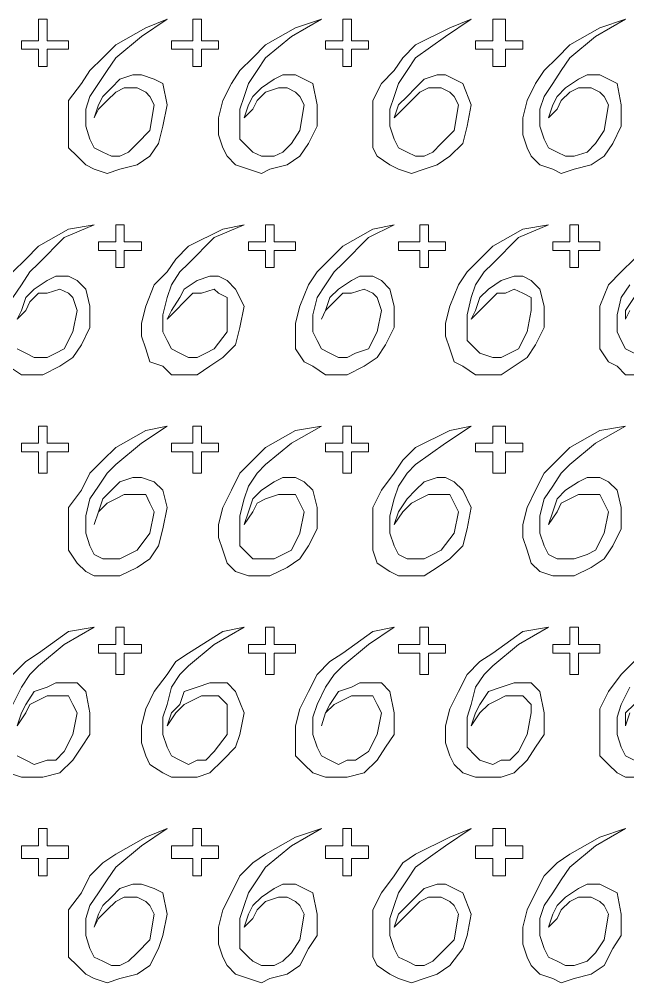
# Model space of a CAD drawing. Extents: x -66030 to 95157, y -13132 to 45879.
# Drawn here: x -4633 to -4078, y 26661 to 27540 of the extents above; entities that cross this region are included whole.
import ezdxf

# ---------------------------------------------------------------- set-up
doc = ezdxf.new("R2010")
doc.units = 0
doc.header["$LTSCALE"] = 100
doc.header["$MEASUREMENT"] = 0
doc.layers.get('0').update_dxf_attribs({"linetype": 'CONTINUOUS'})

msp = doc.modelspace()

# ---------------------------------------------------------------- linework, layer by layer
at = {"lineweight": 0}
for points in [[(-4631.12, 27520.41), (-4623.3, 27520.41), (-4615.49, 27520.41), (-4615.49, 27532.13), (-4615.49, 27539.94), (-4611.59, 27539.94), (-4607.68, 27539.94), (-4607.68, 27532.13), (-4607.68, 27520.41), (-4599.87, 27520.41), (-4588.15, 27520.41), (-4588.15, 27516.5), (-4588.15, 27512.6), (-4599.87, 27512.6), (-4607.68, 27512.6), (-4607.68, 27504.79), (-4607.68, 27496.97), (-4611.59, 27496.97), (-4615.49, 27496.97), (-4615.49, 27504.79), (-4615.49, 27512.6), (-4623.3, 27512.6), (-4631.12, 27512.6), (-4631.12, 27516.5), (-4631.12, 27520.41)], [(-4564.71, 27450.1), (-4560.81, 27457.91), (-4553, 27465.73), (-4545.19, 27473.54), (-4537.37, 27477.44), (-4525.66, 27477.44), (-4517.84, 27473.54), (-4513.94, 27469.63), (-4510.03, 27461.82), (-4513.94, 27438.38), (-4525.66, 27426.67), (-4533.47, 27418.85), (-4541.28, 27414.95), (-4549.09, 27414.95), (-4556.9, 27418.85), (-4564.71, 27422.76), (-4568.62, 27430.57), (-4572.53, 27442.29), (-4572.53, 27457.91), (-4568.62, 27469.63), (-4560.81, 27481.35), (-4553, 27493.07), (-4545.19, 27504.79), (-4521.75, 27524.32), (-4498.31, 27539.94), (-4517.84, 27532.13), (-4545.19, 27516.5), (-4556.9, 27504.79), (-4568.62, 27493.07), (-4576.43, 27481.35), (-4588.15, 27465.73), (-4588.15, 27450.1), (-4588.15, 27434.48), (-4588.15, 27422.76), (-4580.34, 27414.95), (-4572.53, 27407.14), (-4564.71, 27403.23), (-4553, 27399.32), (-4541.28, 27403.23), (-4525.66, 27407.14), (-4513.94, 27414.95), (-4506.13, 27426.67), (-4502.22, 27442.29), (-4498.31, 27461.82), (-4502.22, 27481.35), (-4510.03, 27485.26), (-4521.75, 27489.16), (-4529.56, 27489.16), (-4541.28, 27485.26), (-4549.09, 27477.44), (-4556.9, 27469.63), (-4560.81, 27461.82), (-4564.71, 27450.1)], [(-4494.41, 27520.41), (-4486.6, 27520.41), (-4474.88, 27520.41), (-4474.88, 27532.13), (-4474.88, 27539.94), (-4470.97, 27539.94), (-4467.07, 27539.94), (-4467.07, 27532.13), (-4467.07, 27520.41), (-4459.25, 27520.41), (-4451.44, 27520.41), (-4451.44, 27516.5), (-4451.44, 27512.6), (-4459.25, 27512.6), (-4467.07, 27512.6), (-4467.07, 27504.79), (-4467.07, 27496.97), (-4470.97, 27496.97), (-4474.88, 27496.97), (-4474.88, 27504.79), (-4474.88, 27512.6), (-4486.6, 27512.6), (-4494.41, 27512.6), (-4494.41, 27516.5), (-4494.41, 27520.41)], [(-4428.01, 27450.1), (-4420.19, 27457.91), (-4416.29, 27465.73), (-4408.48, 27473.54), (-4396.76, 27477.44), (-4388.95, 27477.44), (-4381.13, 27473.54), (-4377.23, 27469.63), (-4373.32, 27461.82), (-4377.23, 27438.38), (-4385.04, 27426.67), (-4392.85, 27418.85), (-4400.66, 27414.95), (-4412.38, 27414.95), (-4420.19, 27418.85), (-4424.1, 27422.76), (-4431.91, 27430.57), (-4431.91, 27442.29), (-4431.91, 27457.91), (-4428.01, 27469.63), (-4424.1, 27481.35), (-4416.29, 27493.07), (-4408.48, 27504.79), (-4385.04, 27524.32), (-4357.7, 27539.94), (-4381.13, 27532.13), (-4408.48, 27516.5), (-4420.19, 27504.79), (-4431.91, 27493.07), (-4439.72, 27481.35), (-4447.54, 27465.73), (-4451.44, 27450.1), (-4451.44, 27434.48), (-4447.54, 27422.76), (-4443.63, 27414.95), (-4435.82, 27407.14), (-4424.1, 27403.23), (-4412.38, 27399.32), (-4404.57, 27403.23), (-4388.95, 27407.14), (-4377.23, 27414.95), (-4369.42, 27426.67), (-4361.6, 27442.29), (-4361.6, 27461.82), (-4365.51, 27481.35), (-4373.32, 27485.26), (-4381.13, 27489.16), (-4392.85, 27489.16), (-4400.66, 27485.26), (-4412.38, 27477.44), (-4420.19, 27469.63), (-4424.1, 27461.82), (-4428.01, 27450.1)], [(-4353.79, 27520.41), (-4345.98, 27520.41), (-4338.17, 27520.41), (-4338.17, 27532.13), (-4338.17, 27539.94), (-4334.26, 27539.94), (-4330.36, 27539.94), (-4330.36, 27532.13), (-4330.36, 27520.41), (-4322.54, 27520.41), (-4314.73, 27520.41), (-4314.73, 27516.5), (-4314.73, 27512.6), (-4322.54, 27512.6), (-4330.36, 27512.6), (-4330.36, 27504.79), (-4330.36, 27496.97), (-4334.26, 27496.97), (-4338.17, 27496.97), (-4338.17, 27504.79), (-4338.17, 27512.6), (-4345.98, 27512.6), (-4353.79, 27512.6), (-4353.79, 27516.5), (-4353.79, 27520.41)], [(-4291.3, 27450.1), (-4283.49, 27457.91), (-4275.67, 27465.73), (-4267.86, 27473.54), (-4260.05, 27477.44), (-4248.33, 27477.44), (-4240.52, 27473.54), (-4236.61, 27469.63), (-4232.71, 27461.82), (-4236.61, 27438.38), (-4248.33, 27426.67), (-4256.14, 27418.85), (-4263.96, 27414.95), (-4271.77, 27414.95), (-4279.58, 27418.85), (-4287.39, 27422.76), (-4291.3, 27430.57), (-4295.2, 27442.29), (-4295.2, 27457.91), (-4291.3, 27469.63), (-4287.39, 27481.35), (-4279.58, 27493.07), (-4271.77, 27504.79), (-4244.43, 27524.32), (-4220.99, 27539.94), (-4240.52, 27532.13), (-4271.77, 27516.5), (-4283.49, 27504.79), (-4291.3, 27493.07), (-4303.02, 27481.35), (-4310.83, 27465.73), (-4310.83, 27450.1), (-4310.83, 27434.48), (-4310.83, 27422.76), (-4306.92, 27414.95), (-4295.2, 27407.14), (-4287.39, 27403.23), (-4275.67, 27399.32), (-4263.96, 27403.23), (-4252.24, 27407.14), (-4240.52, 27414.95), (-4228.8, 27426.67), (-4224.9, 27442.29), (-4220.99, 27461.82), (-4228.8, 27481.35), (-4236.61, 27485.26), (-4244.43, 27489.16), (-4252.24, 27489.16), (-4263.96, 27485.26), (-4271.77, 27477.44), (-4279.58, 27469.63), (-4287.39, 27461.82), (-4291.3, 27450.1)], [(-4217.08, 27520.41), (-4209.27, 27520.41), (-4201.46, 27520.41), (-4201.46, 27532.13), (-4201.46, 27539.94), (-4193.65, 27539.94), (-4189.74, 27539.94), (-4189.74, 27532.13), (-4189.74, 27520.41), (-4181.93, 27520.41), (-4174.12, 27520.41), (-4174.12, 27516.5), (-4174.12, 27512.6), (-4181.93, 27512.6), (-4189.74, 27512.6), (-4189.74, 27504.79), (-4189.74, 27496.97), (-4193.65, 27496.97), (-4201.46, 27496.97), (-4201.46, 27504.79), (-4201.46, 27512.6), (-4209.27, 27512.6), (-4217.08, 27512.6), (-4217.08, 27516.5), (-4217.08, 27520.41)], [(-4150.68, 27450.1), (-4142.87, 27457.91), (-4138.96, 27465.73), (-4131.15, 27473.54), (-4123.34, 27477.44), (-4111.62, 27477.44), (-4103.81, 27473.54), (-4099.9, 27469.63), (-4096, 27461.82), (-4099.9, 27438.38), (-4107.72, 27426.67), (-4115.53, 27418.85), (-4127.25, 27414.95), (-4135.06, 27414.95), (-4142.87, 27418.85), (-4150.68, 27422.76), (-4154.59, 27430.57), (-4158.49, 27442.29), (-4158.49, 27457.91), (-4154.59, 27469.63), (-4146.78, 27481.35), (-4138.96, 27493.07), (-4131.15, 27504.79), (-4107.72, 27524.32), (-4080.37, 27539.94), (-4103.81, 27532.13), (-4131.15, 27516.5), (-4142.87, 27504.79), (-4154.59, 27493.07), (-4162.4, 27481.35), (-4170.21, 27465.73), (-4174.12, 27450.1), (-4174.12, 27434.48), (-4170.21, 27422.76), (-4166.31, 27414.95), (-4158.49, 27407.14), (-4146.78, 27403.23), (-4138.96, 27399.32), (-4127.25, 27403.23), (-4111.62, 27407.14), (-4099.9, 27414.95), (-4092.09, 27426.67), (-4084.28, 27442.29), (-4084.28, 27461.82), (-4088.19, 27481.35), (-4096, 27485.26), (-4103.81, 27489.16), (-4115.53, 27489.16), (-4123.34, 27485.26), (-4135.06, 27477.44), (-4142.87, 27469.63), (-4146.78, 27461.82), (-4150.68, 27450.1)], [(-4560.81, 27336.83), (-4553, 27336.83), (-4545.19, 27336.83), (-4545.19, 27344.64), (-4545.19, 27352.45), (-4541.28, 27352.45), (-4537.37, 27352.45), (-4537.37, 27344.64), (-4537.37, 27336.83), (-4529.56, 27336.83), (-4521.75, 27336.83), (-4521.75, 27332.92), (-4521.75, 27329.02), (-4529.56, 27329.02), (-4537.37, 27329.02), (-4537.37, 27321.21), (-4537.37, 27313.39), (-4541.28, 27313.39), (-4545.19, 27313.39), (-4545.19, 27321.21), (-4545.19, 27329.02), (-4553, 27329.02), (-4560.81, 27329.02), (-4560.81, 27332.92), (-4560.81, 27336.83)], [(-4498.31, 27266.52), (-4490.5, 27274.33), (-4482.69, 27282.15), (-4474.88, 27289.96), (-4467.07, 27289.96), (-4455.35, 27293.86), (-4451.44, 27289.96), (-4443.63, 27286.05), (-4443.63, 27274.33), (-4443.63, 27254.8), (-4455.35, 27239.18), (-4463.16, 27235.27), (-4470.97, 27231.37), (-4478.78, 27231.37), (-4486.6, 27235.27), (-4494.41, 27239.18), (-4498.31, 27246.99), (-4502.22, 27254.8), (-4502.22, 27270.43), (-4498.31, 27286.05), (-4494.41, 27297.77), (-4486.6, 27309.49), (-4478.78, 27317.3), (-4455.35, 27340.74), (-4428.01, 27352.45), (-4447.54, 27348.55), (-4478.78, 27332.92), (-4490.5, 27321.21), (-4498.31, 27309.49), (-4510.03, 27297.77), (-4517.84, 27278.24), (-4521.75, 27262.62), (-4521.75, 27250.9), (-4517.84, 27239.18), (-4513.94, 27227.46), (-4502.22, 27223.56), (-4494.41, 27215.74), (-4482.69, 27215.74), (-4470.97, 27215.74), (-4459.25, 27223.56), (-4447.54, 27231.37), (-4435.82, 27243.09), (-4431.91, 27258.71), (-4428.01, 27278.24), (-4435.82, 27293.86), (-4443.63, 27301.68), (-4451.44, 27305.58), (-4459.25, 27305.58), (-4470.97, 27301.68), (-4482.69, 27293.86), (-4486.6, 27286.05), (-4494.41, 27274.33), (-4498.31, 27266.52)], [(-4424.1, 27336.83), (-4416.29, 27336.83), (-4408.48, 27336.83), (-4408.48, 27344.64), (-4408.48, 27352.45), (-4404.57, 27352.45), (-4400.66, 27352.45), (-4400.66, 27344.64), (-4400.66, 27336.83), (-4388.95, 27336.83), (-4381.13, 27336.83), (-4381.13, 27332.92), (-4381.13, 27329.02), (-4388.95, 27329.02), (-4400.66, 27329.02), (-4400.66, 27321.21), (-4400.66, 27313.39), (-4404.57, 27313.39), (-4408.48, 27313.39), (-4408.48, 27321.21), (-4408.48, 27329.02), (-4416.29, 27329.02), (-4424.1, 27329.02), (-4424.1, 27332.92), (-4424.1, 27336.83)], [(-4357.7, 27266.52), (-4353.79, 27274.33), (-4345.98, 27282.15), (-4338.17, 27289.96), (-4330.36, 27289.96), (-4318.64, 27293.86), (-4310.83, 27289.96), (-4306.92, 27286.05), (-4303.02, 27274.33), (-4306.92, 27254.8), (-4314.73, 27239.18), (-4326.45, 27235.27), (-4334.26, 27231.37), (-4342.07, 27231.37), (-4349.89, 27235.27), (-4357.7, 27239.18), (-4361.6, 27246.99), (-4365.51, 27254.8), (-4365.51, 27270.43), (-4361.6, 27286.05), (-4353.79, 27297.77), (-4345.98, 27309.49), (-4338.17, 27317.3), (-4314.73, 27340.74), (-4291.3, 27352.45), (-4310.83, 27348.55), (-4338.17, 27332.92), (-4349.89, 27321.21), (-4361.6, 27309.49), (-4369.42, 27297.77), (-4377.23, 27278.24), (-4381.13, 27262.62), (-4381.13, 27250.9), (-4381.13, 27239.18), (-4373.32, 27227.46), (-4365.51, 27223.56), (-4353.79, 27215.74), (-4345.98, 27215.74), (-4334.26, 27215.74), (-4318.64, 27223.56), (-4306.92, 27231.37), (-4299.11, 27243.09), (-4291.3, 27258.71), (-4291.3, 27278.24), (-4295.2, 27293.86), (-4303.02, 27301.68), (-4310.83, 27305.58), (-4322.54, 27305.58), (-4330.36, 27301.68), (-4342.07, 27293.86), (-4349.89, 27286.05), (-4353.79, 27274.33), (-4357.7, 27266.52)], [(-4287.39, 27336.83), (-4275.67, 27336.83), (-4267.86, 27336.83), (-4267.86, 27344.64), (-4267.86, 27352.45), (-4263.96, 27352.45), (-4260.05, 27352.45), (-4260.05, 27344.64), (-4260.05, 27336.83), (-4252.24, 27336.83), (-4244.43, 27336.83), (-4244.43, 27332.92), (-4244.43, 27329.02), (-4252.24, 27329.02), (-4260.05, 27329.02), (-4260.05, 27321.21), (-4260.05, 27313.39), (-4263.96, 27313.39), (-4267.86, 27313.39), (-4267.86, 27321.21), (-4267.86, 27329.02), (-4275.67, 27329.02), (-4287.39, 27329.02), (-4287.39, 27332.92), (-4287.39, 27336.83)], [(-4220.99, 27266.52), (-4213.18, 27274.33), (-4205.37, 27282.15), (-4197.55, 27289.96), (-4189.74, 27289.96), (-4181.93, 27293.86), (-4174.12, 27289.96), (-4166.31, 27286.05), (-4166.31, 27274.33), (-4170.21, 27254.8), (-4178.02, 27239.18), (-4185.84, 27235.27), (-4193.65, 27231.37), (-4201.46, 27231.37), (-4213.18, 27235.27), (-4217.08, 27239.18), (-4224.9, 27246.99), (-4224.9, 27254.8), (-4224.9, 27270.43), (-4220.99, 27286.05), (-4217.08, 27297.77), (-4209.27, 27309.49), (-4201.46, 27317.3), (-4178.02, 27340.74), (-4150.68, 27352.45), (-4174.12, 27348.55), (-4201.46, 27332.92), (-4213.18, 27321.21), (-4224.9, 27309.49), (-4232.71, 27297.77), (-4240.52, 27278.24), (-4244.43, 27262.62), (-4244.43, 27250.9), (-4240.52, 27239.18), (-4236.61, 27227.46), (-4228.8, 27223.56), (-4217.08, 27215.74), (-4205.37, 27215.74), (-4193.65, 27215.74), (-4181.93, 27223.56), (-4170.21, 27231.37), (-4162.4, 27243.09), (-4154.59, 27258.71), (-4154.59, 27278.24), (-4158.49, 27293.86), (-4166.31, 27301.68), (-4174.12, 27305.58), (-4181.93, 27305.58), (-4193.65, 27301.68), (-4205.37, 27293.86), (-4213.18, 27286.05), (-4217.08, 27274.33), (-4220.99, 27266.52)], [(-4146.78, 27336.83), (-4138.96, 27336.83), (-4131.15, 27336.83), (-4131.15, 27344.64), (-4131.15, 27352.45), (-4127.25, 27352.45), (-4123.34, 27352.45), (-4123.34, 27344.64), (-4123.34, 27336.83), (-4115.53, 27336.83), (-4103.81, 27336.83), (-4103.81, 27332.92), (-4103.81, 27329.02), (-4115.53, 27329.02), (-4123.34, 27329.02), (-4123.34, 27321.21), (-4123.34, 27313.39), (-4127.25, 27313.39), (-4131.15, 27313.39), (-4131.15, 27321.21), (-4131.15, 27329.02), (-4138.96, 27329.02), (-4146.78, 27329.02), (-4146.78, 27332.92), (-4146.78, 27336.83)], [(-4631.12, 27153.25), (-4623.3, 27153.25), (-4615.49, 27153.25), (-4615.49, 27161.06), (-4615.49, 27168.87), (-4611.59, 27168.87), (-4607.68, 27168.87), (-4607.68, 27161.06), (-4607.68, 27153.25), (-4599.87, 27153.25), (-4588.15, 27153.25), (-4588.15, 27149.34), (-4588.15, 27145.44), (-4599.87, 27145.44), (-4607.68, 27145.44), (-4607.68, 27137.62), (-4607.68, 27125.91), (-4611.59, 27125.91), (-4615.49, 27125.91), (-4615.49, 27137.62), (-4615.49, 27145.44), (-4623.3, 27145.44), (-4631.12, 27145.44), (-4631.12, 27149.34), (-4631.12, 27153.25)], [(-4564.71, 27079.04), (-4560.81, 27090.75), (-4553, 27098.57), (-4545.19, 27102.47), (-4537.37, 27106.38), (-4525.66, 27106.38), (-4517.84, 27106.38), (-4513.94, 27098.57), (-4510.03, 27090.75), (-4513.94, 27071.22), (-4525.66, 27055.6), (-4533.47, 27051.69), (-4541.28, 27047.79), (-4549.09, 27047.79), (-4556.9, 27047.79), (-4564.71, 27051.69), (-4568.62, 27059.51), (-4572.53, 27071.22), (-4572.53, 27086.85), (-4568.62, 27102.47), (-4560.81, 27114.19), (-4553, 27125.91), (-4545.19, 27133.72), (-4521.75, 27153.25), (-4498.31, 27168.87), (-4517.84, 27164.97), (-4545.19, 27149.34), (-4556.9, 27137.62), (-4568.62, 27125.91), (-4576.43, 27110.28), (-4588.15, 27094.66), (-4588.15, 27079.04), (-4588.15, 27067.32), (-4588.15, 27055.6), (-4580.34, 27043.88), (-4572.53, 27036.07), (-4564.71, 27032.16), (-4553, 27032.16), (-4541.28, 27032.16), (-4525.66, 27039.98), (-4513.94, 27047.79), (-4506.13, 27059.51), (-4502.22, 27075.13), (-4498.31, 27094.66), (-4502.22, 27110.28), (-4510.03, 27118.09), (-4521.75, 27122), (-4529.56, 27122), (-4541.28, 27118.09), (-4549.09, 27110.28), (-4556.9, 27102.47), (-4560.81, 27090.75), (-4564.71, 27079.04)], [(-4494.41, 27153.25), (-4486.6, 27153.25), (-4474.88, 27153.25), (-4474.88, 27161.06), (-4474.88, 27168.87), (-4470.97, 27168.87), (-4467.07, 27168.87), (-4467.07, 27161.06), (-4467.07, 27153.25), (-4459.25, 27153.25), (-4451.44, 27153.25), (-4451.44, 27149.34), (-4451.44, 27145.44), (-4459.25, 27145.44), (-4467.07, 27145.44), (-4467.07, 27137.62), (-4467.07, 27125.91), (-4470.97, 27125.91), (-4474.88, 27125.91), (-4474.88, 27137.62), (-4474.88, 27145.44), (-4486.6, 27145.44), (-4494.41, 27145.44), (-4494.41, 27149.34), (-4494.41, 27153.25)], [(-4428.01, 27079.04), (-4420.19, 27090.75), (-4416.29, 27098.57), (-4408.48, 27102.47), (-4396.76, 27106.38), (-4388.95, 27106.38), (-4381.13, 27106.38), (-4377.23, 27098.57), (-4373.32, 27090.75), (-4377.23, 27071.22), (-4385.04, 27055.6), (-4392.85, 27051.69), (-4400.66, 27047.79), (-4412.38, 27047.79), (-4420.19, 27047.79), (-4424.1, 27051.69), (-4431.91, 27059.51), (-4431.91, 27071.22), (-4431.91, 27086.85), (-4428.01, 27102.47), (-4424.1, 27114.19), (-4416.29, 27125.91), (-4408.48, 27133.72), (-4385.04, 27153.25), (-4357.7, 27168.87), (-4381.13, 27164.97), (-4408.48, 27149.34), (-4420.19, 27137.62), (-4431.91, 27125.91), (-4439.72, 27110.28), (-4447.54, 27094.66), (-4451.44, 27079.04), (-4451.44, 27067.32), (-4447.54, 27055.6), (-4443.63, 27043.88), (-4435.82, 27036.07), (-4424.1, 27032.16), (-4412.38, 27032.16), (-4404.57, 27032.16), (-4388.95, 27039.98), (-4377.23, 27047.79), (-4369.42, 27059.51), (-4361.6, 27075.13), (-4361.6, 27094.66), (-4365.51, 27110.28), (-4373.32, 27118.09), (-4381.13, 27122), (-4392.85, 27122), (-4400.66, 27118.09), (-4412.38, 27110.28), (-4420.19, 27102.47), (-4424.1, 27090.75), (-4428.01, 27079.04)], [(-4353.79, 27153.25), (-4345.98, 27153.25), (-4338.17, 27153.25), (-4338.17, 27161.06), (-4338.17, 27168.87), (-4334.26, 27168.87), (-4330.36, 27168.87), (-4330.36, 27161.06), (-4330.36, 27153.25), (-4322.54, 27153.25), (-4314.73, 27153.25), (-4314.73, 27149.34), (-4314.73, 27145.44), (-4322.54, 27145.44), (-4330.36, 27145.44), (-4330.36, 27137.62), (-4330.36, 27125.91), (-4334.26, 27125.91), (-4338.17, 27125.91), (-4338.17, 27137.62), (-4338.17, 27145.44), (-4345.98, 27145.44), (-4353.79, 27145.44), (-4353.79, 27149.34), (-4353.79, 27153.25)], [(-4291.3, 27079.04), (-4283.49, 27090.75), (-4275.67, 27098.57), (-4267.86, 27102.47), (-4260.05, 27106.38), (-4248.33, 27106.38), (-4240.52, 27106.38), (-4236.61, 27098.57), (-4232.71, 27090.75), (-4236.61, 27071.22), (-4248.33, 27055.6), (-4256.14, 27051.69), (-4263.96, 27047.79), (-4271.77, 27047.79), (-4279.58, 27047.79), (-4287.39, 27051.69), (-4291.3, 27059.51), (-4295.2, 27071.22), (-4295.2, 27086.85), (-4291.3, 27102.47), (-4287.39, 27114.19), (-4279.58, 27125.91), (-4271.77, 27133.72), (-4244.43, 27153.25), (-4220.99, 27168.87), (-4240.52, 27164.97), (-4271.77, 27149.34), (-4283.49, 27137.62), (-4291.3, 27125.91), (-4303.02, 27110.28), (-4310.83, 27094.66), (-4310.83, 27079.04), (-4310.83, 27067.32), (-4310.83, 27055.6), (-4306.92, 27043.88), (-4295.2, 27036.07), (-4287.39, 27032.16), (-4275.67, 27032.16), (-4263.96, 27032.16), (-4252.24, 27039.98), (-4240.52, 27047.79), (-4228.8, 27059.51), (-4224.9, 27075.13), (-4220.99, 27094.66), (-4228.8, 27110.28), (-4236.61, 27118.09), (-4244.43, 27122), (-4252.24, 27122), (-4263.96, 27118.09), (-4271.77, 27110.28), (-4279.58, 27102.47), (-4287.39, 27090.75), (-4291.3, 27079.04)], [(-4217.08, 27153.25), (-4209.27, 27153.25), (-4201.46, 27153.25), (-4201.46, 27161.06), (-4201.46, 27168.87), (-4193.65, 27168.87), (-4189.74, 27168.87), (-4189.74, 27161.06), (-4189.74, 27153.25), (-4181.93, 27153.25), (-4174.12, 27153.25), (-4174.12, 27149.34), (-4174.12, 27145.44), (-4181.93, 27145.44), (-4189.74, 27145.44), (-4189.74, 27137.62), (-4189.74, 27125.91), (-4193.65, 27125.91), (-4201.46, 27125.91), (-4201.46, 27137.62), (-4201.46, 27145.44), (-4209.27, 27145.44), (-4217.08, 27145.44), (-4217.08, 27149.34), (-4217.08, 27153.25)], [(-4150.68, 27079.04), (-4142.87, 27090.75), (-4138.96, 27098.57), (-4131.15, 27102.47), (-4123.34, 27106.38), (-4111.62, 27106.38), (-4103.81, 27106.38), (-4099.9, 27098.57), (-4096, 27090.75), (-4099.9, 27071.22), (-4107.72, 27055.6), (-4115.53, 27051.69), (-4127.25, 27047.79), (-4135.06, 27047.79), (-4142.87, 27047.79), (-4150.68, 27051.69), (-4154.59, 27059.51), (-4158.49, 27071.22), (-4158.49, 27086.85), (-4154.59, 27102.47), (-4146.78, 27114.19), (-4138.96, 27125.91), (-4131.15, 27133.72), (-4107.72, 27153.25), (-4080.37, 27168.87), (-4103.81, 27164.97), (-4131.15, 27149.34), (-4142.87, 27137.62), (-4154.59, 27125.91), (-4162.4, 27110.28), (-4170.21, 27094.66), (-4174.12, 27079.04), (-4174.12, 27067.32), (-4170.21, 27055.6), (-4166.31, 27043.88), (-4158.49, 27036.07), (-4146.78, 27032.16), (-4138.96, 27032.16), (-4127.25, 27032.16), (-4111.62, 27039.98), (-4099.9, 27047.79), (-4092.09, 27059.51), (-4084.28, 27075.13), (-4084.28, 27094.66), (-4088.19, 27110.28), (-4096, 27118.09), (-4103.81, 27122), (-4115.53, 27122), (-4123.34, 27118.09), (-4135.06, 27110.28), (-4142.87, 27102.47), (-4146.78, 27090.75), (-4150.68, 27079.04)], [(-4560.81, 26969.67), (-4553, 26969.67), (-4545.19, 26969.67), (-4545.19, 26977.48), (-4545.19, 26985.29), (-4541.28, 26985.29), (-4537.37, 26985.29), (-4537.37, 26977.48), (-4537.37, 26969.67), (-4529.56, 26969.67), (-4521.75, 26969.67), (-4521.75, 26965.76), (-4521.75, 26961.86), (-4529.56, 26961.86), (-4537.37, 26961.86), (-4537.37, 26950.14), (-4537.37, 26942.33), (-4541.28, 26942.33), (-4545.19, 26942.33), (-4545.19, 26950.14), (-4545.19, 26961.86), (-4553, 26961.86), (-4560.81, 26961.86), (-4560.81, 26965.76), (-4560.81, 26969.67)], [(-4498.31, 26895.45), (-4490.5, 26907.17), (-4482.69, 26914.98), (-4474.88, 26918.89), (-4467.07, 26922.8), (-4455.35, 26922.8), (-4451.44, 26922.8), (-4443.63, 26914.98), (-4443.63, 26907.17), (-4443.63, 26887.64), (-4455.35, 26872.02), (-4463.16, 26864.21), (-4470.97, 26864.21), (-4478.78, 26860.3), (-4486.6, 26864.21), (-4494.41, 26868.11), (-4498.31, 26875.92), (-4502.22, 26887.64), (-4502.22, 26903.27), (-4498.31, 26914.98), (-4494.41, 26930.61), (-4486.6, 26942.33), (-4478.78, 26950.14), (-4455.35, 26969.67), (-4428.01, 26985.29), (-4447.54, 26981.39), (-4478.78, 26961.86), (-4490.5, 26954.04), (-4498.31, 26942.33), (-4510.03, 26926.7), (-4517.84, 26911.08), (-4521.75, 26895.45), (-4521.75, 26879.83), (-4517.84, 26868.11), (-4513.94, 26860.3), (-4502.22, 26852.49), (-4494.41, 26848.58), (-4482.69, 26848.58), (-4470.97, 26848.58), (-4459.25, 26852.49), (-4447.54, 26864.21), (-4435.82, 26875.92), (-4431.91, 26887.64), (-4428.01, 26907.17), (-4435.82, 26926.7), (-4443.63, 26934.51), (-4451.44, 26934.51), (-4459.25, 26934.51), (-4470.97, 26930.61), (-4482.69, 26926.7), (-4486.6, 26914.98), (-4494.41, 26907.17), (-4498.31, 26895.45)], [(-4424.1, 26969.67), (-4416.29, 26969.67), (-4408.48, 26969.67), (-4408.48, 26977.48), (-4408.48, 26985.29), (-4404.57, 26985.29), (-4400.66, 26985.29), (-4400.66, 26977.48), (-4400.66, 26969.67), (-4388.95, 26969.67), (-4381.13, 26969.67), (-4381.13, 26965.76), (-4381.13, 26961.86), (-4388.95, 26961.86), (-4400.66, 26961.86), (-4400.66, 26950.14), (-4400.66, 26942.33), (-4404.57, 26942.33), (-4408.48, 26942.33), (-4408.48, 26950.14), (-4408.48, 26961.86), (-4416.29, 26961.86), (-4424.1, 26961.86), (-4424.1, 26965.76), (-4424.1, 26969.67)], [(-4357.7, 26895.45), (-4353.79, 26907.17), (-4345.98, 26914.98), (-4338.17, 26918.89), (-4330.36, 26922.8), (-4318.64, 26922.8), (-4310.83, 26922.8), (-4306.92, 26914.98), (-4303.02, 26907.17), (-4306.92, 26887.64), (-4314.73, 26872.02), (-4326.45, 26864.21), (-4334.26, 26864.21), (-4342.07, 26860.3), (-4349.89, 26864.21), (-4357.7, 26868.11), (-4361.6, 26875.92), (-4365.51, 26887.64), (-4365.51, 26903.27), (-4361.6, 26914.98), (-4353.79, 26930.61), (-4345.98, 26942.33), (-4338.17, 26950.14), (-4314.73, 26969.67), (-4291.3, 26985.29), (-4310.83, 26981.39), (-4338.17, 26961.86), (-4349.89, 26954.04), (-4361.6, 26942.33), (-4369.42, 26926.7), (-4377.23, 26911.08), (-4381.13, 26895.45), (-4381.13, 26879.83), (-4381.13, 26868.11), (-4373.32, 26860.3), (-4365.51, 26852.49), (-4353.79, 26848.58), (-4345.98, 26848.58), (-4334.26, 26848.58), (-4318.64, 26852.49), (-4306.92, 26864.21), (-4299.11, 26875.92), (-4291.3, 26887.64), (-4291.3, 26907.17), (-4295.2, 26926.7), (-4303.02, 26934.51), (-4310.83, 26934.51), (-4322.54, 26934.51), (-4330.36, 26930.61), (-4342.07, 26926.7), (-4349.89, 26914.98), (-4353.79, 26907.17), (-4357.7, 26895.45)], [(-4287.39, 26969.67), (-4275.67, 26969.67), (-4267.86, 26969.67), (-4267.86, 26977.48), (-4267.86, 26985.29), (-4263.96, 26985.29), (-4260.05, 26985.29), (-4260.05, 26977.48), (-4260.05, 26969.67), (-4252.24, 26969.67), (-4244.43, 26969.67), (-4244.43, 26965.76), (-4244.43, 26961.86), (-4252.24, 26961.86), (-4260.05, 26961.86), (-4260.05, 26950.14), (-4260.05, 26942.33), (-4263.96, 26942.33), (-4267.86, 26942.33), (-4267.86, 26950.14), (-4267.86, 26961.86), (-4275.67, 26961.86), (-4287.39, 26961.86), (-4287.39, 26965.76), (-4287.39, 26969.67)], [(-4220.99, 26895.45), (-4213.18, 26907.17), (-4205.37, 26914.98), (-4197.55, 26918.89), (-4189.74, 26922.8), (-4181.93, 26922.8), (-4174.12, 26922.8), (-4166.31, 26914.98), (-4166.31, 26907.17), (-4170.21, 26887.64), (-4178.02, 26872.02), (-4185.84, 26864.21), (-4193.65, 26864.21), (-4201.46, 26860.3), (-4213.18, 26864.21), (-4217.08, 26868.11), (-4224.9, 26875.92), (-4224.9, 26887.64), (-4224.9, 26903.27), (-4220.99, 26914.98), (-4217.08, 26930.61), (-4209.27, 26942.33), (-4201.46, 26950.14), (-4178.02, 26969.67), (-4150.68, 26985.29), (-4174.12, 26981.39), (-4201.46, 26961.86), (-4213.18, 26954.04), (-4224.9, 26942.33), (-4232.71, 26926.7), (-4240.52, 26911.08), (-4244.43, 26895.45), (-4244.43, 26879.83), (-4240.52, 26868.11), (-4236.61, 26860.3), (-4228.8, 26852.49), (-4217.08, 26848.58), (-4205.37, 26848.58), (-4193.65, 26848.58), (-4181.93, 26852.49), (-4170.21, 26864.21), (-4162.4, 26875.92), (-4154.59, 26887.64), (-4154.59, 26907.17), (-4158.49, 26926.7), (-4166.31, 26934.51), (-4174.12, 26934.51), (-4181.93, 26934.51), (-4193.65, 26930.61), (-4205.37, 26926.7), (-4213.18, 26914.98), (-4217.08, 26907.17), (-4220.99, 26895.45)], [(-4146.78, 26969.67), (-4138.96, 26969.67), (-4131.15, 26969.67), (-4131.15, 26977.48), (-4131.15, 26985.29), (-4127.25, 26985.29), (-4123.34, 26985.29), (-4123.34, 26977.48), (-4123.34, 26969.67), (-4115.53, 26969.67), (-4103.81, 26969.67), (-4103.81, 26965.76), (-4103.81, 26961.86), (-4115.53, 26961.86), (-4123.34, 26961.86), (-4123.34, 26950.14), (-4123.34, 26942.33), (-4127.25, 26942.33), (-4131.15, 26942.33), (-4131.15, 26950.14), (-4131.15, 26961.86), (-4138.96, 26961.86), (-4146.78, 26961.86), (-4146.78, 26965.76), (-4146.78, 26969.67)], [(-4631.12, 26786.09), (-4623.3, 26786.09), (-4615.49, 26786.09), (-4615.49, 26793.9), (-4615.49, 26801.71), (-4611.59, 26801.71), (-4607.68, 26801.71), (-4607.68, 26793.9), (-4607.68, 26786.09), (-4599.87, 26786.09), (-4588.15, 26786.09), (-4588.15, 26778.28), (-4588.15, 26774.37), (-4599.87, 26774.37), (-4607.68, 26774.37), (-4607.68, 26766.56), (-4607.68, 26758.75), (-4611.59, 26758.75), (-4615.49, 26758.75), (-4615.49, 26766.56), (-4615.49, 26774.37), (-4623.3, 26774.37), (-4631.12, 26774.37), (-4631.12, 26778.28), (-4631.12, 26786.09)], [(-4564.71, 26711.87), (-4560.81, 26719.69), (-4553, 26727.5), (-4545.19, 26735.31), (-4537.37, 26739.22), (-4525.66, 26739.22), (-4517.84, 26735.31), (-4513.94, 26731.4), (-4510.03, 26723.59), (-4513.94, 26700.16), (-4525.66, 26688.44), (-4533.47, 26680.63), (-4541.28, 26676.72), (-4549.09, 26676.72), (-4556.9, 26680.63), (-4564.71, 26684.53), (-4568.62, 26692.34), (-4572.53, 26704.06), (-4572.53, 26719.69), (-4568.62, 26731.4), (-4560.81, 26743.12), (-4553, 26754.84), (-4545.19, 26766.56), (-4521.75, 26786.09), (-4498.31, 26801.71), (-4517.84, 26793.9), (-4545.19, 26778.28), (-4556.9, 26770.46), (-4568.62, 26758.75), (-4576.43, 26743.12), (-4588.15, 26727.5), (-4588.15, 26711.87), (-4588.15, 26696.25), (-4588.15, 26684.53), (-4580.34, 26676.72), (-4572.53, 26668.91), (-4564.71, 26665), (-4553, 26661.1), (-4541.28, 26665), (-4525.66, 26668.91), (-4513.94, 26676.72), (-4506.13, 26692.34), (-4502.22, 26704.06), (-4498.31, 26723.59), (-4502.22, 26743.12), (-4510.03, 26747.03), (-4521.75, 26750.93), (-4529.56, 26750.93), (-4541.28, 26747.03), (-4549.09, 26739.22), (-4556.9, 26731.4), (-4560.81, 26723.59), (-4564.71, 26711.87)], [(-4494.41, 26786.09), (-4486.6, 26786.09), (-4474.88, 26786.09), (-4474.88, 26793.9), (-4474.88, 26801.71), (-4470.97, 26801.71), (-4467.07, 26801.71), (-4467.07, 26793.9), (-4467.07, 26786.09), (-4459.25, 26786.09), (-4451.44, 26786.09), (-4451.44, 26778.28), (-4451.44, 26774.37), (-4459.25, 26774.37), (-4467.07, 26774.37), (-4467.07, 26766.56), (-4467.07, 26758.75), (-4470.97, 26758.75), (-4474.88, 26758.75), (-4474.88, 26766.56), (-4474.88, 26774.37), (-4486.6, 26774.37), (-4494.41, 26774.37), (-4494.41, 26778.28), (-4494.41, 26786.09)], [(-4428.01, 26711.87), (-4420.19, 26719.69), (-4416.29, 26727.5), (-4408.48, 26735.31), (-4396.76, 26739.22), (-4388.95, 26739.22), (-4381.13, 26735.31), (-4377.23, 26731.4), (-4373.32, 26723.59), (-4377.23, 26700.16), (-4385.04, 26688.44), (-4392.85, 26680.63), (-4400.66, 26676.72), (-4412.38, 26676.72), (-4420.19, 26680.63), (-4424.1, 26684.53), (-4431.91, 26692.34), (-4431.91, 26704.06), (-4431.91, 26719.69), (-4428.01, 26731.4), (-4424.1, 26743.12), (-4416.29, 26754.84), (-4408.48, 26766.56), (-4385.04, 26786.09), (-4357.7, 26801.71), (-4381.13, 26793.9), (-4408.48, 26778.28), (-4420.19, 26770.46), (-4431.91, 26758.75), (-4439.72, 26743.12), (-4447.54, 26727.5), (-4451.44, 26711.87), (-4451.44, 26696.25), (-4447.54, 26684.53), (-4443.63, 26676.72), (-4435.82, 26668.91), (-4424.1, 26665), (-4412.38, 26661.1), (-4404.57, 26665), (-4388.95, 26668.91), (-4377.23, 26676.72), (-4369.42, 26692.34), (-4361.6, 26704.06), (-4361.6, 26723.59), (-4365.51, 26743.12), (-4373.32, 26747.03), (-4381.13, 26750.93), (-4392.85, 26750.93), (-4400.66, 26747.03), (-4412.38, 26739.22), (-4420.19, 26731.4), (-4424.1, 26723.59), (-4428.01, 26711.87)], [(-4353.79, 26786.09), (-4345.98, 26786.09), (-4338.17, 26786.09), (-4338.17, 26793.9), (-4338.17, 26801.71), (-4334.26, 26801.71), (-4330.36, 26801.71), (-4330.36, 26793.9), (-4330.36, 26786.09), (-4322.54, 26786.09), (-4314.73, 26786.09), (-4314.73, 26778.28), (-4314.73, 26774.37), (-4322.54, 26774.37), (-4330.36, 26774.37), (-4330.36, 26766.56), (-4330.36, 26758.75), (-4334.26, 26758.75), (-4338.17, 26758.75), (-4338.17, 26766.56), (-4338.17, 26774.37), (-4345.98, 26774.37), (-4353.79, 26774.37), (-4353.79, 26778.28), (-4353.79, 26786.09)], [(-4291.3, 26711.87), (-4283.49, 26719.69), (-4275.67, 26727.5), (-4267.86, 26735.31), (-4260.05, 26739.22), (-4248.33, 26739.22), (-4240.52, 26735.31), (-4236.61, 26731.4), (-4232.71, 26723.59), (-4236.61, 26700.16), (-4248.33, 26688.44), (-4256.14, 26680.63), (-4263.96, 26676.72), (-4271.77, 26676.72), (-4279.58, 26680.63), (-4287.39, 26684.53), (-4291.3, 26692.34), (-4295.2, 26704.06), (-4295.2, 26719.69), (-4291.3, 26731.4), (-4287.39, 26743.12), (-4279.58, 26754.84), (-4271.77, 26766.56), (-4244.43, 26786.09), (-4220.99, 26801.71), (-4240.52, 26793.9), (-4271.77, 26778.28), (-4283.49, 26770.46), (-4291.3, 26758.75), (-4303.02, 26743.12), (-4310.83, 26727.5), (-4310.83, 26711.87), (-4310.83, 26696.25), (-4310.83, 26684.53), (-4306.92, 26676.72), (-4295.2, 26668.91), (-4287.39, 26665), (-4275.67, 26661.1), (-4263.96, 26665), (-4252.24, 26668.91), (-4240.52, 26676.72), (-4228.8, 26692.34), (-4224.9, 26704.06), (-4220.99, 26723.59), (-4228.8, 26743.12), (-4236.61, 26747.03), (-4244.43, 26750.93), (-4252.24, 26750.93), (-4263.96, 26747.03), (-4271.77, 26739.22), (-4279.58, 26731.4), (-4287.39, 26723.59), (-4291.3, 26711.87)], [(-4217.08, 26786.09), (-4209.27, 26786.09), (-4201.46, 26786.09), (-4201.46, 26793.9), (-4201.46, 26801.71), (-4193.65, 26801.71), (-4189.74, 26801.71), (-4189.74, 26793.9), (-4189.74, 26786.09), (-4181.93, 26786.09), (-4174.12, 26786.09), (-4174.12, 26778.28), (-4174.12, 26774.37), (-4181.93, 26774.37), (-4189.74, 26774.37), (-4189.74, 26766.56), (-4189.74, 26758.75), (-4193.65, 26758.75), (-4201.46, 26758.75), (-4201.46, 26766.56), (-4201.46, 26774.37), (-4209.27, 26774.37), (-4217.08, 26774.37), (-4217.08, 26778.28), (-4217.08, 26786.09)], [(-4150.68, 26711.87), (-4142.87, 26719.69), (-4138.96, 26727.5), (-4131.15, 26735.31), (-4123.34, 26739.22), (-4111.62, 26739.22), (-4103.81, 26735.31), (-4099.9, 26731.4), (-4096, 26723.59), (-4099.9, 26700.16), (-4107.72, 26688.44), (-4115.53, 26680.63), (-4127.25, 26676.72), (-4135.06, 26676.72), (-4142.87, 26680.63), (-4150.68, 26684.53), (-4154.59, 26692.34), (-4158.49, 26704.06), (-4158.49, 26719.69), (-4154.59, 26731.4), (-4146.78, 26743.12), (-4138.96, 26754.84), (-4131.15, 26766.56), (-4107.72, 26786.09), (-4080.37, 26801.71), (-4103.81, 26793.9), (-4131.15, 26778.28), (-4142.87, 26770.46), (-4154.59, 26758.75), (-4162.4, 26743.12), (-4170.21, 26727.5), (-4174.12, 26711.87), (-4174.12, 26696.25), (-4170.21, 26684.53), (-4166.31, 26676.72), (-4158.49, 26668.91), (-4146.78, 26665), (-4138.96, 26661.1), (-4127.25, 26665), (-4111.62, 26668.91), (-4099.9, 26676.72), (-4092.09, 26692.34), (-4084.28, 26704.06), (-4084.28, 26723.59), (-4088.19, 26743.12), (-4096, 26747.03), (-4103.81, 26750.93), (-4115.53, 26750.93), (-4123.34, 26747.03), (-4135.06, 26739.22), (-4142.87, 26731.4), (-4146.78, 26723.59), (-4150.68, 26711.87)]]:
    msp.add_lwpolyline(points, close=True, dxfattribs=at)
for points in [[(-4638.93, 27286.05), (-4631.12, 27297.77), (-4623.3, 27309.49), (-4615.49, 27317.3), (-4592.06, 27340.74), (-4564.71, 27352.45), (-4588.15, 27348.55), (-4615.49, 27332.92), (-4627.21, 27321.21), (-4638.93, 27309.49)], [(-4072.56, 27321.21), (-4084.28, 27309.49), (-4096, 27297.77), (-4103.81, 27278.24), (-4103.81, 27262.62), (-4103.81, 27250.9), (-4103.81, 27239.18), (-4096, 27227.46), (-4088.19, 27223.56), (-4080.37, 27215.74), (-4068.66, 27215.74)], [(-4642.83, 27223.56), (-4631.12, 27215.74), (-4623.3, 27215.74), (-4611.59, 27215.74), (-4595.96, 27223.56), (-4584.24, 27231.37), (-4576.43, 27243.09), (-4568.62, 27258.71), (-4568.62, 27278.24), (-4572.53, 27293.86), (-4580.34, 27301.68), (-4588.15, 27305.58), (-4599.87, 27305.58), (-4607.68, 27301.68), (-4619.4, 27293.86), (-4627.21, 27286.05), (-4631.12, 27274.33), (-4635.02, 27266.52)], [(-4072.56, 27235.27), (-4080.37, 27239.18), (-4084.28, 27246.99), (-4088.19, 27254.8), (-4088.19, 27270.43), (-4084.28, 27286.05), (-4076.47, 27297.77)], [(-4635.02, 27266.52), (-4627.21, 27274.33), (-4623.3, 27282.15), (-4615.49, 27289.96), (-4607.68, 27289.96), (-4595.96, 27293.86), (-4588.15, 27289.96), (-4584.24, 27286.05), (-4580.34, 27274.33), (-4584.24, 27254.8), (-4592.06, 27239.18), (-4599.87, 27235.27), (-4607.68, 27231.37), (-4619.4, 27231.37), (-4627.21, 27235.27), (-4635.02, 27239.18)], [(-4072.56, 27286.05), (-4080.37, 27274.33), (-4080.37, 27266.52), (-4080.37, 27266.52), (-4076.47, 27274.33)], [(-4638.93, 26914.98), (-4631.12, 26930.61), (-4623.3, 26942.33), (-4615.49, 26950.14), (-4592.06, 26969.67), (-4564.71, 26985.29), (-4588.15, 26981.39), (-4615.49, 26961.86), (-4627.21, 26954.04), (-4638.93, 26942.33)], [(-4072.56, 26954.04), (-4084.28, 26942.33), (-4096, 26926.7), (-4103.81, 26911.08), (-4103.81, 26895.45), (-4103.81, 26879.83), (-4103.81, 26868.11), (-4096, 26860.3), (-4088.19, 26852.49), (-4080.37, 26848.58), (-4068.66, 26848.58)], [(-4642.83, 26852.49), (-4631.12, 26848.58), (-4623.3, 26848.58), (-4611.59, 26848.58), (-4595.96, 26852.49), (-4584.24, 26864.21), (-4576.43, 26875.92), (-4568.62, 26887.64), (-4568.62, 26907.17), (-4572.53, 26926.7), (-4580.34, 26934.51), (-4588.15, 26934.51), (-4599.87, 26934.51), (-4607.68, 26930.61), (-4619.4, 26926.7), (-4627.21, 26914.98), (-4631.12, 26907.17), (-4635.02, 26895.45)], [(-4072.56, 26864.21), (-4080.37, 26868.11), (-4084.28, 26875.92), (-4088.19, 26887.64), (-4088.19, 26903.27), (-4084.28, 26914.98), (-4076.47, 26930.61)], [(-4635.02, 26895.45), (-4627.21, 26907.17), (-4623.3, 26914.98), (-4615.49, 26918.89), (-4607.68, 26922.8), (-4595.96, 26922.8), (-4588.15, 26922.8), (-4584.24, 26914.98), (-4580.34, 26907.17), (-4584.24, 26887.64), (-4592.06, 26872.02), (-4599.87, 26864.21), (-4607.68, 26864.21), (-4619.4, 26860.3), (-4627.21, 26864.21), (-4635.02, 26868.11)], [(-4072.56, 26914.98), (-4080.37, 26907.17), (-4080.37, 26895.45), (-4080.37, 26895.45), (-4076.47, 26907.17)]]:
    msp.add_lwpolyline(points, dxfattribs=at)

doc.saveas('drawing.dxf')
